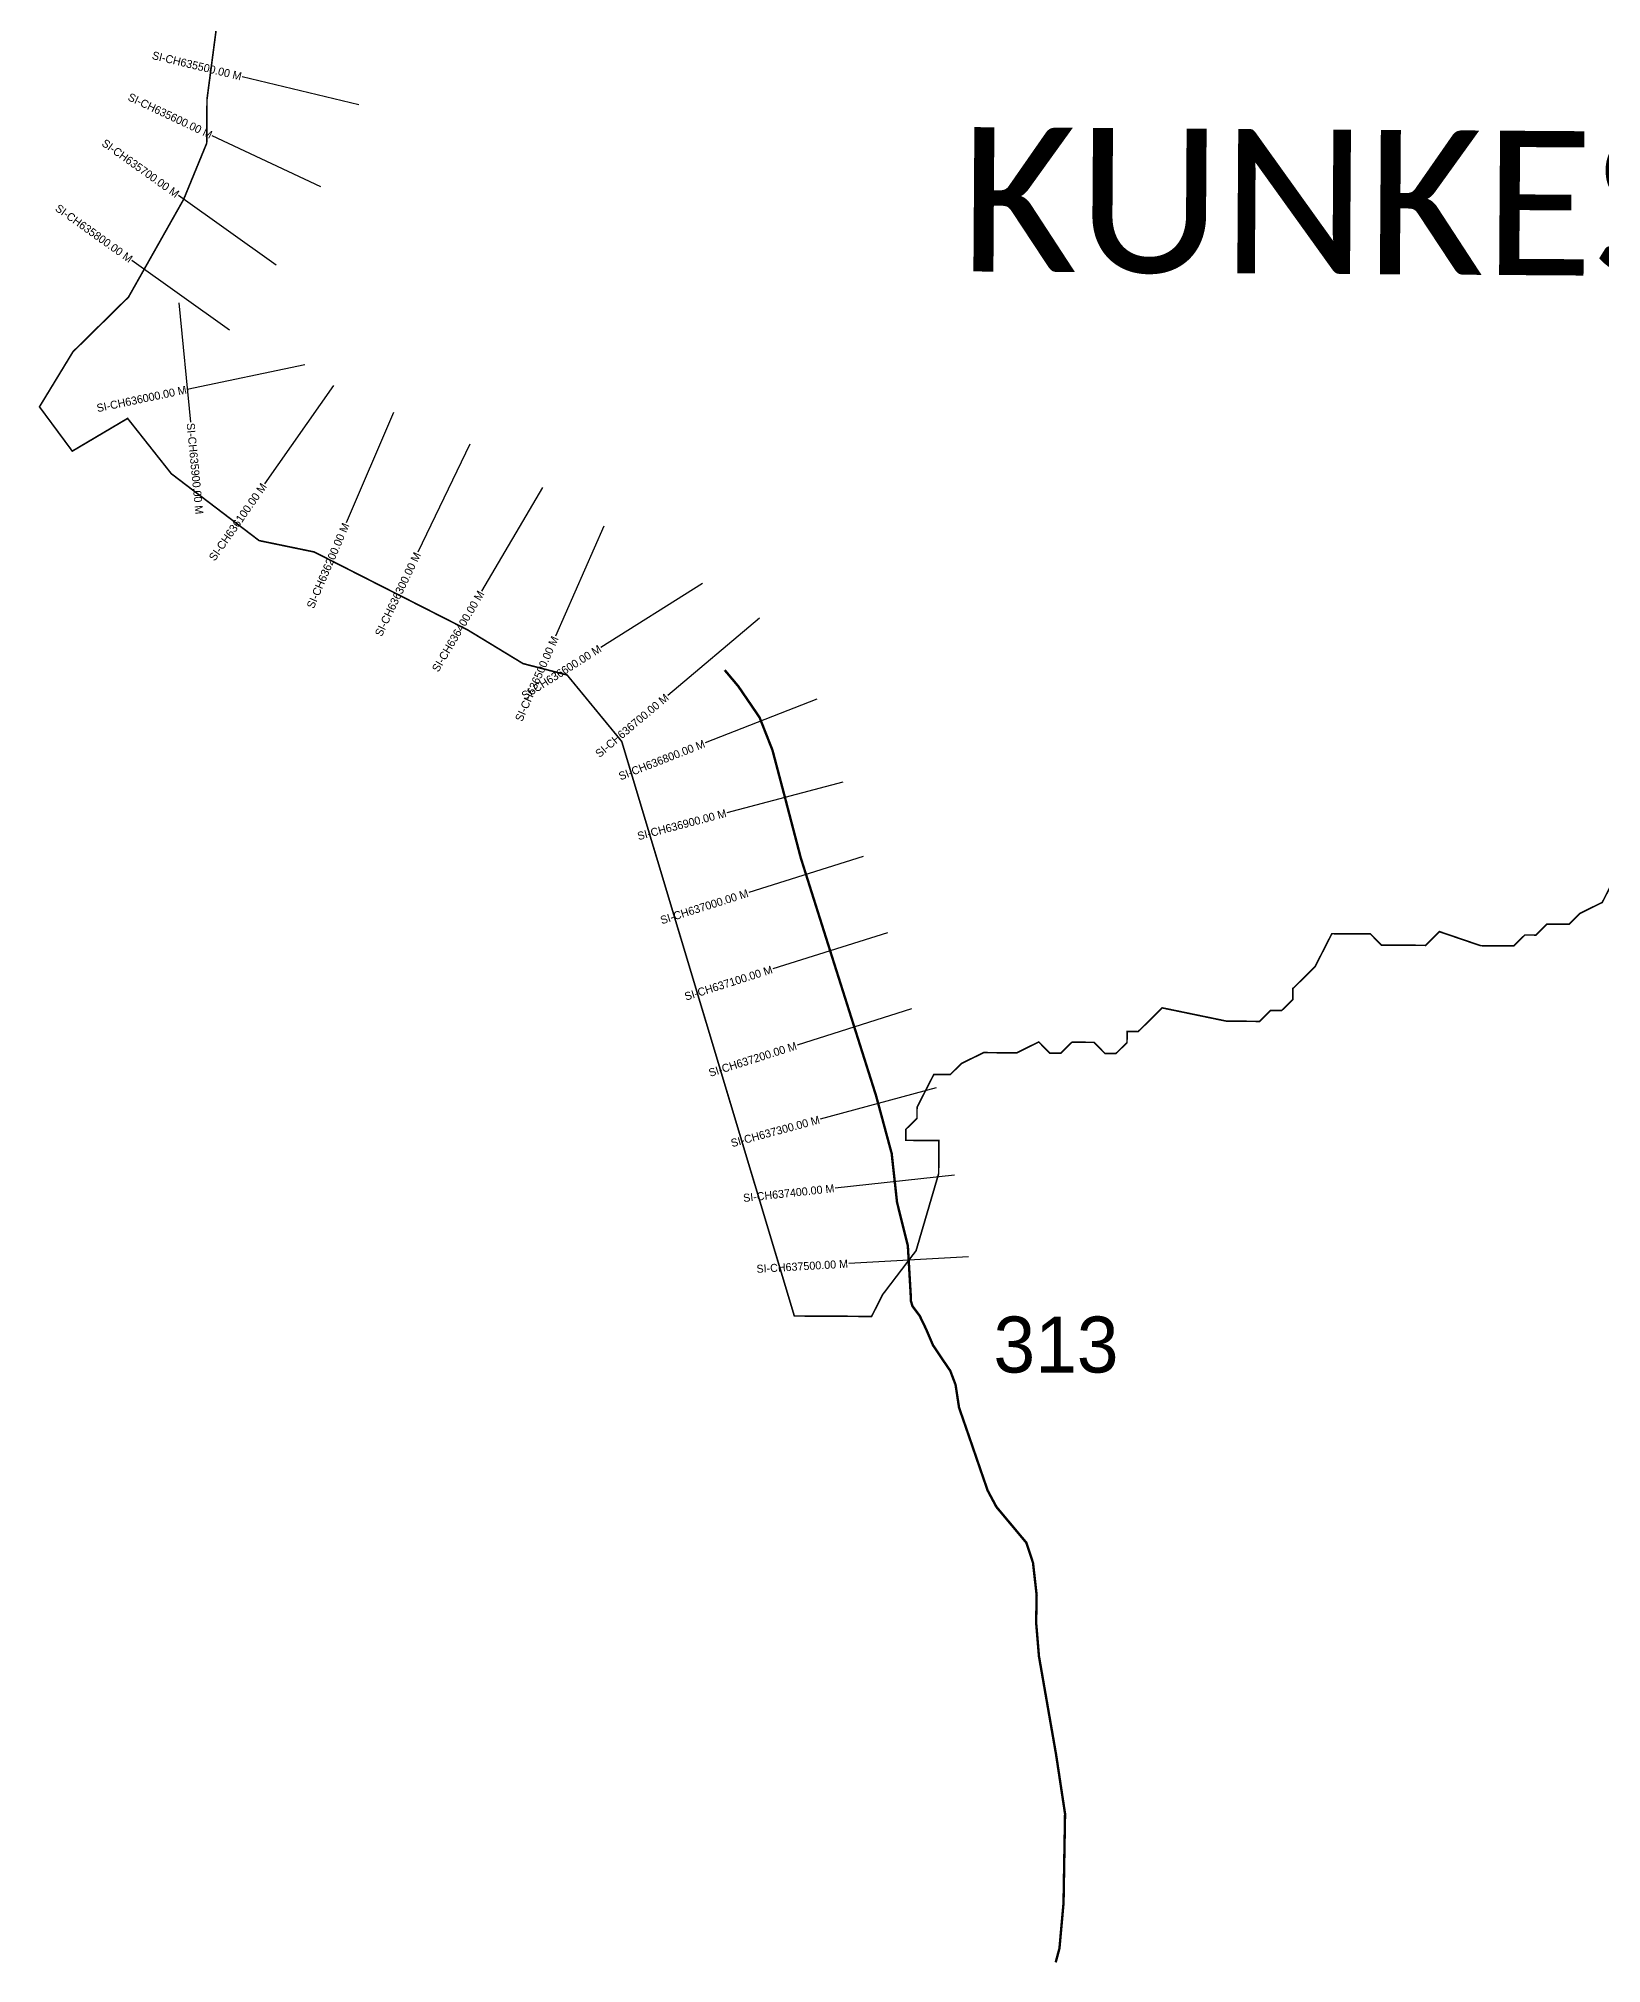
# Model space of a CAD drawing. Header units: metres. Extents: x 327427 to 331332, y 1804847 to 1809228.
# Drawn here: x 327427 to 329379, y 1804847 to 1807252 of the extents above; entities that cross this region are included whole.
import ezdxf
from ezdxf.enums import TextEntityAlignment as Align

# ---------------------------------------------------------------- set-up
doc = ezdxf.new("R2010")
doc.units = ezdxf.units.M
for name, color, linetype in [('CS', 134, 'Continuous'), ('CSMark', 6, 'Continuous'), ('NATURALLY PROTECTED', 3, 'Continuous'), ('VILLAGE NAME', 250, 'Continuous')]:
    doc.layers.add(name, color=color, linetype=linetype)

msp = doc.modelspace()

# ---------------------------------------------------------------- linework, layer by layer
at = {"color": 6, "const_width": 2}
msp.add_lwpolyline([(329394.1, 1806199.9), (329380.2, 1806172.5), (329352.5, 1806158.8), (329338.7, 1806145.2), (329311.1, 1806145.4), (329297.3, 1806131.7), (329283.5, 1806131.8), (329269.6, 1806118.1), (329228.3, 1806118.4), (329176.7, 1806136), (329159.4, 1806118.8), (329104.3, 1806119.2), (329090.6, 1806133.1), (329042.4, 1806133.4), (329021.4, 1806092.2), (328993.7, 1806064.8), (328993.6, 1806051), (328979.7, 1806037.4), (328965.9, 1806037.5), (328952.1, 1806023.8), (328910.8, 1806024.1), (328830.5, 1806040.7), (328800.4, 1806011), (328786.6, 1806011.1), (328786.5, 1805997.3), (328772.7, 1805983.7), (328758.9, 1805983.8), (328745.2, 1805997.6), (328717.7, 1805997.8), (328703.8, 1805984.1), (328690, 1805984.2), (328676.3, 1805998.1), (328648.7, 1805984.5), (328607.4, 1805984.8), (328579.7, 1805971.2), (328565.8, 1805957.5), (328545.2, 1805957.6), (328524.2, 1805916.5), (328524.1, 1805902.7), (328510.3, 1805889), (328510.2, 1805875.2), (328551.5, 1805874.9), (328551.2, 1805833.6), (328523, 1805737.3), (328481.3, 1805682.5), (328467.4, 1805655.1), (328370.9, 1805655.7), (328155.3, 1806373.6), (328087, 1806456.7), (328032, 1806470.9), (327963.3, 1806512.7), (327771.1, 1806610.4), (327702.3, 1806624.6), (327592.7, 1806708.1), (327538, 1806777.3), (327468.9, 1806736.4), (327427.9, 1806791.8), (327469.7, 1806860.5), (327539.1, 1806928.9), (327608.1, 1807051.2), (327636.8, 1807121.1), (327637.2, 1807176.2), (327666.2, 1807396.5)], dxfattribs=at)
at = {"layer": 'CS'}
for p, q in [((327826.9, 1807169), (327681.1, 1807204.3)), ((327779.4, 1807066.5), (327643.8, 1807130.6)), ((327723.6, 1806968.7), (327601.5, 1807055.9)), ((327665.4, 1806887.4), (327543.4, 1806974.6)), ((327602.2, 1806921.8), (327616.6, 1806772.5)), ((327759.3, 1806844.3), (327612.5, 1806813.6)), ((327795.2, 1806818.4), (327709.1, 1806695.6)), ((327870.3, 1806784.7), (327811.2, 1806646.9)), ((327965.5, 1806745.3), (327900.7, 1806610.1)), ((328056.3, 1806690.9), (327980.3, 1806561.6)), ((328133, 1806642.6), (328072.7, 1806505.2)), ((328256.1, 1806571.1), (328129.2, 1806491.2)), ((328327.5, 1806527.5), (328212.7, 1806430.9)), ((328399.2, 1806426.4), (328259.5, 1806371.7)), ((328431.7, 1806322.9), (328286.7, 1806284.5)), ((328457, 1806229.9), (328314, 1806184.7)), ((328487.2, 1806134.6), (328344.2, 1806089.3)), ((328517.4, 1806039.3), (328374.4, 1805994)), ((328548, 1805940.8), (328403.3, 1805901.6)), ((328570.9, 1805831.7), (328421.8, 1805815.5)), ((328588.6, 1805729.8), (328438.9, 1805721.2))]:
    msp.add_line(p, q, dxfattribs=at)
at = {"layer": 'NATURALLY PROTECTED', "const_width": 3, "flags": 128}
msp.add_lwpolyline([(328283.9, 1806462.8), (328300.9, 1806442.6), (328327.5, 1806403.6), (328343.6, 1806362.7), (328359.6, 1806302.1), (328378.9, 1806228.3), (328420.4, 1806097), (328473, 1805931), (328492.5, 1805858.8), (328499.2, 1805797.8), (328504.7, 1805775.4), (328512.7, 1805743.5), (328514.4, 1805714.5), (328516.2, 1805683.6), (328516.6, 1805674.2), (328518.5, 1805667.9), (328527.6, 1805655.7), (328535.4, 1805639.5), (328544.2, 1805619), (328556.9, 1805600.1), (328565.7, 1805587.2), (328572.3, 1805569.8), (328576.7, 1805541.1), (328587, 1805511.4), (328602.5, 1805466.3), (328612.4, 1805437.6), (328623.4, 1805417), (328644.5, 1805391.8), (328660.8, 1805372.3), (328669.1, 1805347.1), (328673.6, 1805306.9), (328673, 1805272.2), (328676.5, 1805230.4), (328697.9, 1805107.6), (328709.1, 1805033.6), (328707.2, 1804922), (328702.1, 1804865.4), (328697.4, 1804848)], dxfattribs=at)

# ---------------------------------------------------------------- texts
at = {"insert": (328619.7, 1805655), "char_height": 70, "attachment_point": 1}
msp.add_mtext_dynamic_manual_height_columns('313', width=95.172, gutter_width=1, heights=[0], dxfattribs=at)
at = {"layer": 'CSMark'}
for s, rotation, p in [('SI-CH635500.00 M', 346.4011, (327680.2, 1807204.5)), ('SI-CH635600.00 M', 334.6894, (327642.9, 1807131)), ('SI-CH635700.00 M', 324.4458, (327600.7, 1807056.5)), ('SI-CH635800.00 M', 324.4458, (327542.6, 1806975.2)), ('SI-CH636000.00 M', 11.8405, (327611.5, 1806813.4)), ('SI-CH636100.00 M', 54.9653, (327708.5, 1806694.8)), ('SI-CH636200.00 M', 66.8131, (327810.9, 1806645.9)), ('SI-CH636300.00 M', 64.4111, (327900.3, 1806609.2)), ('SI-CH636400.00 M', 59.5883, (327979.8, 1806560.7)), ('SI-CH636500.00 M', 66.2858, (328072.2, 1806504.3)), ('SI-CH636600.00 M', 32.1869, (328128.3, 1806490.7)), ('SI-CH636700.00 M', 40.0616, (328211.9, 1806430.3)), ('SI-CH636800.00 M', 21.3833, (328258.6, 1806371.3)), ('SI-CH636900.00 M', 14.8348, (328285.7, 1806284.3)), ('SI-CH637000.00 M', 17.5683, (328313, 1806184.4)), ('SI-CH637100.00 M', 17.5683, (328343.2, 1806089)), ('SI-CH637200.00 M', 17.5683, (328373.4, 1805993.7)), ('SI-CH637300.00 M', 15.1589, (328402.3, 1805901.3)), ('SI-CH637400.00 M', 6.1935, (328420.8, 1805815.4)), ('SI-CH637500.00 M', 3.2974, (328437.9, 1805721.1))]:
    msp.add_text(s, height=10, rotation=rotation, dxfattribs=at).set_placement(p, align=Align.MIDDLE_RIGHT)
msp.add_text('SI-CH635900.00 M', height=10, rotation=275.5024, dxfattribs=at).set_placement((327616.7, 1806771.5), align=Align.MIDDLE_LEFT)
at = {"layer": 'VILLAGE NAME', "insert": (328578.8, 1807141.4), "char_height": 180.345, "attachment_point": 1, "rotation": 359.6139}
msp.add_mtext_dynamic_manual_height_columns('{\\fCalibri|b0|i0|c0|p34;KUNKESHWAR}', width=3252.397, gutter_width=901.7, heights=[0], dxfattribs=at)

doc.saveas('drawing.dxf')
